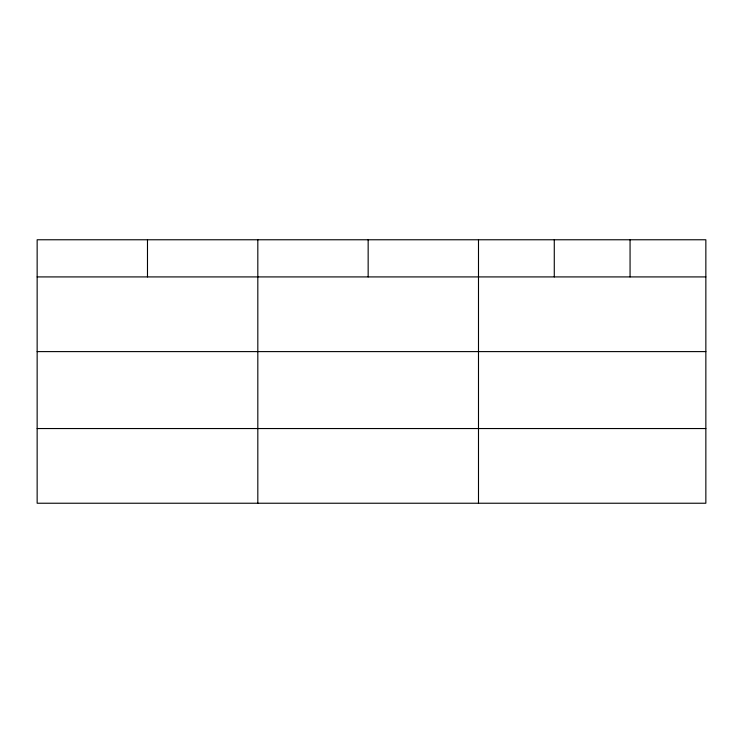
<?xml version="1.0" encoding="UTF-8"?>
<svg xmlns="http://www.w3.org/2000/svg" width="743" height="743" viewBox="0 0 743 743"><rect width="100%" height="100%" fill="white"/><g stroke="black" fill="none" stroke-linecap="round" stroke-linejoin="round"><path stroke-width="1.11" d="M705.85 351.606L705.85 239.766L37.15 239.766L37.15 503.234L705.85 503.234L705.85 351.606L37.15 351.606M37.15 276.916L705.85 276.916M37.15 428.544L705.85 428.544M630.064 239.766L630.064 276.916M554.278 239.766L554.278 276.916M478.492 239.766L478.492 503.234M368.156 239.766L368.156 276.916M257.821 239.766L257.821 503.234M147.486 239.766L147.486 276.916"/></g></svg>
